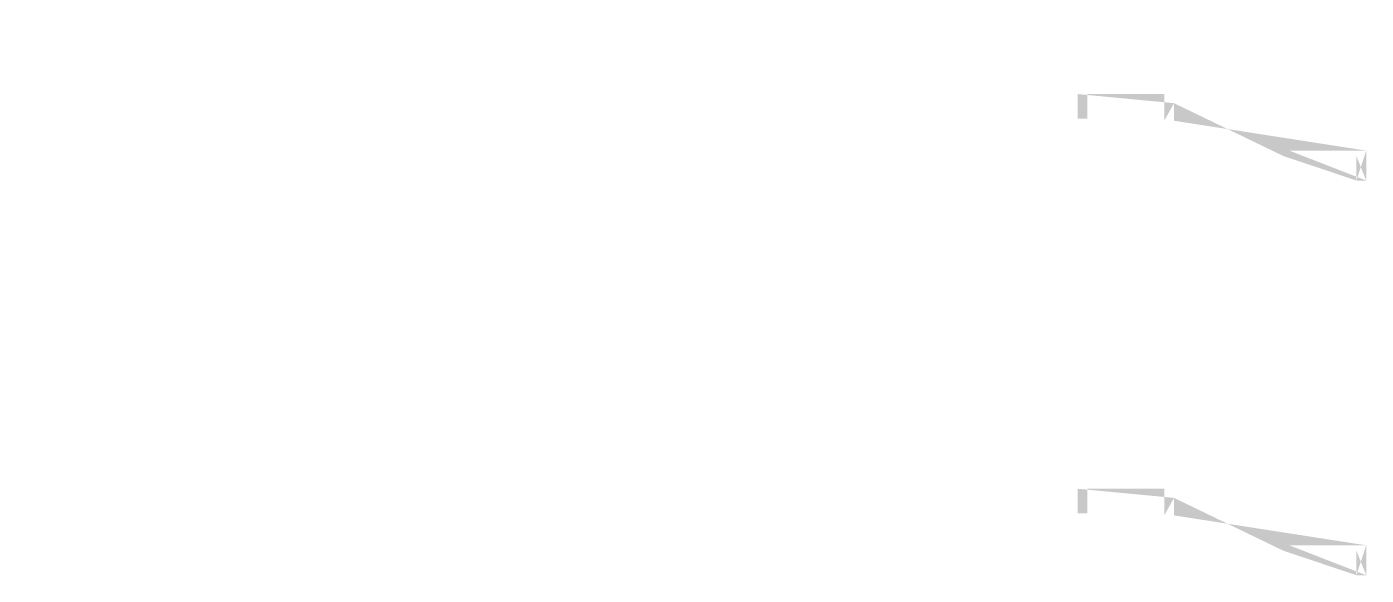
# Model space of a CAD drawing. Header units: millimetres. Extents: x -661525 to 498941, y 282148 to 1359693.
# Drawn here: x 65042 to 96412, y 1346850 to 1359693 of the extents above; entities that cross this region are included whole.
import ezdxf

# ---------------------------------------------------------------- set-up
doc = ezdxf.new("R2010")
doc.units = ezdxf.units.MM
doc.header["$LTSCALE"] = 2.5
doc.layers.get('0').update_dxf_attribs({"linetype": 'CONTINUOUS'})

msp = doc.modelspace()

# ---------------------------------------------------------------- hatches: boundary and pattern name
h = msp.add_hatch(color=256)
h.paths.add_polyline_path([(91912.1, 1358098), (92212.1, 1358098)], flags=0)
h.paths.add_polyline_path([(92212.1, 1357953), (92212.1, 1358098)], flags=0)
edge = h.paths.add_edge_path(flags=17)
edge.add_line((94612.1, 1356793), (94612.1, 1356938))
edge.add_line((94312.1, 1356938), (94612.1, 1356938))
edge.add_line((94312.1, 1357083), (94312.1, 1356938))
edge.add_line((94312.1, 1357083), (94012.1, 1357083))
edge.add_line((94012.1, 1357083), (94012.1, 1357228))
edge.add_line((93712.1, 1357228), (94012.1, 1357228))
edge.add_line((93712.1, 1357373), (93712.1, 1357228))
edge.add_line((93712.1, 1357373), (93412.1, 1357373))
edge.add_line((93412.1, 1357373), (93412.1, 1357518))
edge.add_line((93112.1, 1357518), (93412.1, 1357518))
edge.add_line((93112.1, 1357663), (93112.1, 1357518))
edge.add_line((93112.1, 1357663), (92812.1, 1357663))
edge.add_line((92812.1, 1357663), (92812.1, 1357808))
edge.add_line((92512.1, 1357808), (92812.1, 1357808))
edge.add_line((92512.1, 1357953), (92512.1, 1357808))
edge.add_line((92512.1, 1357953), (92212.1, 1357953))
edge.add_line((92212.1, 1357953), (92212.1, 1358098))
edge.add_line((92212.1, 1358098), (91912.1, 1358098))
edge.add_line((91912.1, 1358098), (91912.1, 1358243))
edge.add_line((91912.1, 1358243), (69542.1, 1358243))
edge.add_line((69542.1, 1358243), (69542.1, 1358388))
edge.add_line((69542.1, 1358388), (69242.1, 1358388))
edge.add_line((69242.1, 1358388), (69242.1, 1358533))
edge.add_line((69242.1, 1358533), (68942.1, 1358533))
edge.add_line((68942.1, 1358533), (68942.1, 1358678))
edge.add_line((68942.1, 1358678), (68642.1, 1358678))
edge.add_line((68642.1, 1358678), (68642.1, 1358823))
edge.add_line((68642.1, 1358823), (68342.1, 1358823))
edge.add_line((68342.1, 1358823), (68342.1, 1358968))
edge.add_line((68342.1, 1358968), (68042.1, 1358968))
edge.add_line((68042.1, 1358968), (68042.1, 1359113))
edge.add_line((68042.1, 1359113), (67742.1, 1359113))
edge.add_line((67742.1, 1359113), (67742.1, 1359258))
edge.add_line((67742.1, 1359258), (67442.1, 1359258))
edge.add_line((67442.1, 1359258), (67442.1, 1359403))
edge.add_line((67442.1, 1359403), (67142.1, 1359403))
edge.add_line((67142.1, 1359403), (67142.1, 1359548))
edge.add_line((67142.1, 1359548), (66842.1, 1359548))
edge.add_line((66842.1, 1359548), (66842.1, 1359693))
edge.add_line((66842.1, 1359693), (65042.1, 1359693))
edge.add_line((65042.1, 1359693), (65042.1, 1358993))
edge.add_line((65042.1, 1358993), (65272.1, 1358993))
edge.add_line((65272.1, 1358993), (65272.1, 1359568))
edge.add_line((65272.1, 1359568), (66398.5, 1359568))
edge.add_line((66398.5, 1359568), (69312.1, 1358159.8))
edge.add_line((69312.1, 1358159.8), (69312.1, 1357543))
edge.add_line((69312.1, 1357543), (69542.1, 1357543))
edge.add_line((69542.1, 1357543), (69542.1, 1358118))
edge.add_line((69542.1, 1358118), (71572.1, 1358118))
edge.add_line((71572.1, 1358118), (71572.1, 1357543))
edge.add_line((71572.1, 1357543), (71802.1, 1357543))
edge.add_line((71802.1, 1357543), (71802.1, 1358118))
edge.add_line((71802.1, 1358118), (89652.1, 1358118))
edge.add_line((89652.1, 1358118), (89652.1, 1357543))
edge.add_line((89652.1, 1357543), (89882.1, 1357543))
edge.add_line((89882.1, 1357543), (89882.1, 1358118))
edge.add_line((89882.1, 1358118), (91682.1, 1358118))
edge.add_line((91682.1, 1358118), (91682.1, 1357493))
edge.add_line((91682.1, 1357493), (91912.1, 1357493))
edge.add_line((91912.1, 1357493), (91912.1, 1357903.6))
edge.add_line((91912.1, 1357903.6), (94468.5, 1356668))
edge.add_line((94468.5, 1356668), (96182.1, 1356668))
edge.add_line((96182.1, 1356668), (96182.1, 1356093))
edge.add_line((96182.1, 1356093), (96412.1, 1356093))
edge.add_line((96412.1, 1356093), (96412.1, 1356793))
edge.add_line((96412.1, 1356793), (94612.1, 1356793))
h.paths.add_polyline_path([(94612.1, 1356793), (94612.1, 1356938)], flags=0)
edge = h.paths.add_edge_path(flags=0)
edge.add_line((91912.1, 1358098), (91912.1, 1358243))
edge.add_line((91912.1, 1358098), (91912.1, 1358243))
h.paths.add_polyline_path([(92212.1, 1358098), (91912.1, 1358098)], flags=0)
h.paths.add_polyline_path([(92212.1, 1357953), (92512.1, 1357953)], flags=0)
h.paths.add_polyline_path([(92512.1, 1357953), (92512.1, 1357808)], flags=0)
h.paths.add_polyline_path([(92812.1, 1357808), (92512.1, 1357808)], flags=0)
h.paths.add_polyline_path([(92812.1, 1357663), (92812.1, 1357808)], flags=0)
h.paths.add_polyline_path([(92812.1, 1357663), (93112.1, 1357663)], flags=0)
h.paths.add_polyline_path([(93112.1, 1357663), (93112.1, 1357518)], flags=0)
h.paths.add_polyline_path([(93412.1, 1357518), (93112.1, 1357518)], flags=0)
h.paths.add_polyline_path([(93412.1, 1357373), (93412.1, 1357518)], flags=0)
h.paths.add_polyline_path([(93412.1, 1357373), (93712.1, 1357373)], flags=0)
h.paths.add_polyline_path([(93712.1, 1357373), (93712.1, 1357228)], flags=0)
h.paths.add_polyline_path([(94012.1, 1357228), (93712.1, 1357228)], flags=0)
h.paths.add_polyline_path([(94012.1, 1357083), (94012.1, 1357228)], flags=0)
h.paths.add_polyline_path([(94012.1, 1357083), (94312.1, 1357083)], flags=0)
h.paths.add_polyline_path([(94312.1, 1357083), (94312.1, 1356938)], flags=0)
h.paths.add_polyline_path([(94612.1, 1356938), (94312.1, 1356938)], flags=0)
edge = h.paths.add_edge_path(flags=17)
edge.add_line((94612.1, 1356938), (94312.1, 1356938))
edge.add_line((94612.1, 1356938), (94612.1, 1356793))
edge.add_line((96412.1, 1356793), (94612.1, 1356793))
edge.add_line((96412.1, 1356093), (96412.1, 1356793))
edge.add_line((96182.1, 1356093), (96412.1, 1356093))
edge.add_line((96182.1, 1356668), (96182.1, 1356093))
edge.add_line((94468.5, 1356668), (96182.1, 1356668))
edge.add_line((94468.5, 1356668), (91912.1, 1357903.6))
edge.add_line((91912.1, 1357493), (91912.1, 1357903.6))
edge.add_line((91682.1, 1357493), (91912.1, 1357493))
edge.add_line((91682.1, 1358118), (91682.1, 1357493))
edge.add_line((89882.1, 1358118), (91682.1, 1358118))
edge.add_line((89882.1, 1357543), (89882.1, 1358118))
edge.add_line((89652.1, 1357543), (89882.1, 1357543))
edge.add_line((89652.1, 1358118), (89652.1, 1357543))
edge.add_line((71802.1, 1358118), (89652.1, 1358118))
edge.add_line((71802.1, 1358118), (71802.1, 1357543))
edge.add_line((71802.1, 1357543), (71572.1, 1357543))
edge.add_line((71572.1, 1357543), (71572.1, 1358118))
edge.add_line((71572.1, 1358118), (69542.1, 1358118))
edge.add_line((69542.1, 1358118), (69542.1, 1357543))
edge.add_line((69542.1, 1357543), (69312.1, 1357543))
edge.add_line((69312.1, 1357543), (69312.1, 1358159.8))
edge.add_line((69312.1, 1358159.8), (66398.5, 1359568))
edge.add_line((66398.5, 1359568), (65272.1, 1359568))
edge.add_line((65272.1, 1359568), (65272.1, 1358993))
edge.add_line((65272.1, 1358993), (65042.1, 1358993))
edge.add_line((65042.1, 1358993), (65042.1, 1359693))
edge.add_line((65042.1, 1359693), (66842.1, 1359693))
edge.add_line((66842.1, 1359693), (66842.1, 1359548))
edge.add_line((66842.1, 1359548), (67142.1, 1359548))
edge.add_line((67142.1, 1359548), (67142.1, 1359403))
edge.add_line((67142.1, 1359403), (67442.1, 1359403))
edge.add_line((67442.1, 1359403), (67442.1, 1359258))
edge.add_line((67442.1, 1359258), (67742.1, 1359258))
edge.add_line((67742.1, 1359258), (67742.1, 1359113))
edge.add_line((67742.1, 1359113), (68042.1, 1359113))
edge.add_line((68042.1, 1359113), (68042.1, 1358968))
edge.add_line((68042.1, 1358968), (68342.1, 1358968))
edge.add_line((68342.1, 1358968), (68342.1, 1358823))
edge.add_line((68342.1, 1358823), (68642.1, 1358823))
edge.add_line((68642.1, 1358823), (68642.1, 1358678))
edge.add_line((68642.1, 1358678), (68942.1, 1358678))
edge.add_line((68942.1, 1358678), (68942.1, 1358533))
edge.add_line((68942.1, 1358533), (69242.1, 1358533))
edge.add_line((69242.1, 1358533), (69242.1, 1358388))
edge.add_line((69242.1, 1358388), (69542.1, 1358388))
edge.add_line((69542.1, 1358388), (69542.1, 1358243))
edge.add_line((69542.1, 1358243), (91912.1, 1358243))
edge.add_line((91912.1, 1358098), (91912.1, 1358243))
edge.add_line((92212.1, 1358098), (91912.1, 1358098))
edge.add_line((92212.1, 1357953), (92212.1, 1358098))
edge.add_line((92212.1, 1357953), (92512.1, 1357953))
edge.add_line((92512.1, 1357808), (92512.1, 1357953))
edge.add_line((92812.1, 1357808), (92512.1, 1357808))
edge.add_line((92812.1, 1357808), (92812.1, 1357663))
edge.add_line((92812.1, 1357663), (93112.1, 1357663))
edge.add_line((93112.1, 1357518), (93112.1, 1357663))
edge.add_line((93412.1, 1357518), (93112.1, 1357518))
edge.add_line((93412.1, 1357518), (93412.1, 1357373))
edge.add_line((93412.1, 1357373), (93712.1, 1357373))
edge.add_line((93712.1, 1357228), (93712.1, 1357373))
edge.add_line((94012.1, 1357228), (93712.1, 1357228))
edge.add_line((94012.1, 1357228), (94012.1, 1357083))
edge.add_line((94012.1, 1357083), (94312.1, 1357083))
edge.add_line((94312.1, 1356938), (94312.1, 1357083))
edge = h.paths.add_edge_path(flags=0)
edge.add_line((91682.1, 1358118), (91682.1, 1357493))
edge.add_line((89882.1, 1358118), (91682.1, 1358118))
edge.add_line((89882.1, 1357543), (89882.1, 1358118))
edge.add_line((89652.1, 1357543), (89882.1, 1357543))
edge.add_line((89652.1, 1358118), (89652.1, 1357543))
edge.add_line((91912.1, 1357493), (91912.1, 1357903.6))
edge.add_line((91682.1, 1357493), (91912.1, 1357493))
edge.add_line((96412.1, 1356793), (94612.1, 1356793))
edge.add_line((96412.1, 1356093), (96412.1, 1356793))
edge.add_line((96182.1, 1356093), (96412.1, 1356093))
edge.add_line((96182.1, 1356668), (96182.1, 1356093))
edge.add_line((94468.5, 1356668), (96182.1, 1356668))
edge.add_line((94468.5, 1356668), (91912.1, 1357903.6))
h = msp.add_hatch(color=256)
h.paths.add_polyline_path([(91912.1, 1358098), (92212.1, 1358098)], flags=0)
h.paths.add_polyline_path([(92212.1, 1357953), (92212.1, 1358098)], flags=0)
edge = h.paths.add_edge_path(flags=17)
edge.add_line((94612.1, 1356793), (94612.1, 1356938))
edge.add_line((94312.1, 1356938), (94612.1, 1356938))
edge.add_line((94312.1, 1357083), (94312.1, 1356938))
edge.add_line((94312.1, 1357083), (94012.1, 1357083))
edge.add_line((94012.1, 1357083), (94012.1, 1357228))
edge.add_line((93712.1, 1357228), (94012.1, 1357228))
edge.add_line((93712.1, 1357373), (93712.1, 1357228))
edge.add_line((93712.1, 1357373), (93412.1, 1357373))
edge.add_line((93412.1, 1357373), (93412.1, 1357518))
edge.add_line((93112.1, 1357518), (93412.1, 1357518))
edge.add_line((93112.1, 1357663), (93112.1, 1357518))
edge.add_line((93112.1, 1357663), (92812.1, 1357663))
edge.add_line((92812.1, 1357663), (92812.1, 1357808))
edge.add_line((92512.1, 1357808), (92812.1, 1357808))
edge.add_line((92512.1, 1357953), (92512.1, 1357808))
edge.add_line((92512.1, 1357953), (92212.1, 1357953))
edge.add_line((92212.1, 1357953), (92212.1, 1358098))
edge.add_line((92212.1, 1358098), (91912.1, 1358098))
edge.add_line((91912.1, 1358098), (91912.1, 1358243))
edge.add_line((91912.1, 1358243), (69542.1, 1358243))
edge.add_line((69542.1, 1358243), (69542.1, 1358388))
edge.add_line((69542.1, 1358388), (69242.1, 1358388))
edge.add_line((69242.1, 1358388), (69242.1, 1358533))
edge.add_line((69242.1, 1358533), (68942.1, 1358533))
edge.add_line((68942.1, 1358533), (68942.1, 1358678))
edge.add_line((68942.1, 1358678), (68642.1, 1358678))
edge.add_line((68642.1, 1358678), (68642.1, 1358823))
edge.add_line((68642.1, 1358823), (68342.1, 1358823))
edge.add_line((68342.1, 1358823), (68342.1, 1358968))
edge.add_line((68342.1, 1358968), (68042.1, 1358968))
edge.add_line((68042.1, 1358968), (68042.1, 1359113))
edge.add_line((68042.1, 1359113), (67742.1, 1359113))
edge.add_line((67742.1, 1359113), (67742.1, 1359258))
edge.add_line((67742.1, 1359258), (67442.1, 1359258))
edge.add_line((67442.1, 1359258), (67442.1, 1359403))
edge.add_line((67442.1, 1359403), (67142.1, 1359403))
edge.add_line((67142.1, 1359403), (67142.1, 1359548))
edge.add_line((67142.1, 1359548), (66842.1, 1359548))
edge.add_line((66842.1, 1359548), (66842.1, 1359693))
edge.add_line((66842.1, 1359693), (65042.1, 1359693))
edge.add_line((65042.1, 1359693), (65042.1, 1358993))
edge.add_line((65042.1, 1358993), (65272.1, 1358993))
edge.add_line((65272.1, 1358993), (65272.1, 1359568))
edge.add_line((65272.1, 1359568), (66398.5, 1359568))
edge.add_line((66398.5, 1359568), (69312.1, 1358159.8))
edge.add_line((69312.1, 1358159.8), (69312.1, 1357543))
edge.add_line((69312.1, 1357543), (69542.1, 1357543))
edge.add_line((69542.1, 1357543), (69542.1, 1358118))
edge.add_line((69542.1, 1358118), (71572.1, 1358118))
edge.add_line((71572.1, 1358118), (71572.1, 1357543))
edge.add_line((71572.1, 1357543), (71802.1, 1357543))
edge.add_line((71802.1, 1357543), (71802.1, 1358118))
edge.add_line((71802.1, 1358118), (89652.1, 1358118))
edge.add_line((89652.1, 1358118), (89652.1, 1357543))
edge.add_line((89652.1, 1357543), (89882.1, 1357543))
edge.add_line((89882.1, 1357543), (89882.1, 1358118))
edge.add_line((89882.1, 1358118), (91682.1, 1358118))
edge.add_line((91682.1, 1358118), (91682.1, 1357493))
edge.add_line((91682.1, 1357493), (91912.1, 1357493))
edge.add_line((91912.1, 1357493), (91912.1, 1357903.6))
edge.add_line((91912.1, 1357903.6), (94468.5, 1356668))
edge.add_line((94468.5, 1356668), (96182.1, 1356668))
edge.add_line((96182.1, 1356668), (96182.1, 1356093))
edge.add_line((96182.1, 1356093), (96412.1, 1356093))
edge.add_line((96412.1, 1356093), (96412.1, 1356793))
edge.add_line((96412.1, 1356793), (94612.1, 1356793))
h.paths.add_polyline_path([(94612.1, 1356793), (94612.1, 1356938)], flags=0)
edge = h.paths.add_edge_path(flags=0)
edge.add_line((91912.1, 1358098), (91912.1, 1358243))
edge.add_line((91912.1, 1358098), (91912.1, 1358243))
h.paths.add_polyline_path([(92212.1, 1358098), (91912.1, 1358098)], flags=0)
h.paths.add_polyline_path([(92212.1, 1357953), (92512.1, 1357953)], flags=0)
h.paths.add_polyline_path([(92512.1, 1357953), (92512.1, 1357808)], flags=0)
h.paths.add_polyline_path([(92812.1, 1357808), (92512.1, 1357808)], flags=0)
h.paths.add_polyline_path([(92812.1, 1357663), (92812.1, 1357808)], flags=0)
h.paths.add_polyline_path([(92812.1, 1357663), (93112.1, 1357663)], flags=0)
h.paths.add_polyline_path([(93112.1, 1357663), (93112.1, 1357518)], flags=0)
h.paths.add_polyline_path([(93412.1, 1357518), (93112.1, 1357518)], flags=0)
h.paths.add_polyline_path([(93412.1, 1357373), (93412.1, 1357518)], flags=0)
h.paths.add_polyline_path([(93412.1, 1357373), (93712.1, 1357373)], flags=0)
h.paths.add_polyline_path([(93712.1, 1357373), (93712.1, 1357228)], flags=0)
h.paths.add_polyline_path([(94012.1, 1357228), (93712.1, 1357228)], flags=0)
h.paths.add_polyline_path([(94012.1, 1357083), (94012.1, 1357228)], flags=0)
h.paths.add_polyline_path([(94012.1, 1357083), (94312.1, 1357083)], flags=0)
h.paths.add_polyline_path([(94312.1, 1357083), (94312.1, 1356938)], flags=0)
h.paths.add_polyline_path([(94612.1, 1356938), (94312.1, 1356938)], flags=0)
edge = h.paths.add_edge_path(flags=17)
edge.add_line((94612.1, 1356938), (94312.1, 1356938))
edge.add_line((94612.1, 1356938), (94612.1, 1356793))
edge.add_line((96412.1, 1356793), (94612.1, 1356793))
edge.add_line((96412.1, 1356093), (96412.1, 1356793))
edge.add_line((96182.1, 1356093), (96412.1, 1356093))
edge.add_line((96182.1, 1356668), (96182.1, 1356093))
edge.add_line((94468.5, 1356668), (96182.1, 1356668))
edge.add_line((94468.5, 1356668), (91912.1, 1357903.6))
edge.add_line((91912.1, 1357493), (91912.1, 1357903.6))
edge.add_line((91682.1, 1357493), (91912.1, 1357493))
edge.add_line((91682.1, 1358118), (91682.1, 1357493))
edge.add_line((89882.1, 1358118), (91682.1, 1358118))
edge.add_line((89882.1, 1357543), (89882.1, 1358118))
edge.add_line((89652.1, 1357543), (89882.1, 1357543))
edge.add_line((89652.1, 1358118), (89652.1, 1357543))
edge.add_line((71802.1, 1358118), (89652.1, 1358118))
edge.add_line((71802.1, 1358118), (71802.1, 1357543))
edge.add_line((71802.1, 1357543), (71572.1, 1357543))
edge.add_line((71572.1, 1357543), (71572.1, 1358118))
edge.add_line((71572.1, 1358118), (69542.1, 1358118))
edge.add_line((69542.1, 1358118), (69542.1, 1357543))
edge.add_line((69542.1, 1357543), (69312.1, 1357543))
edge.add_line((69312.1, 1357543), (69312.1, 1358159.8))
edge.add_line((69312.1, 1358159.8), (66398.5, 1359568))
edge.add_line((66398.5, 1359568), (65272.1, 1359568))
edge.add_line((65272.1, 1359568), (65272.1, 1358993))
edge.add_line((65272.1, 1358993), (65042.1, 1358993))
edge.add_line((65042.1, 1358993), (65042.1, 1359693))
edge.add_line((65042.1, 1359693), (66842.1, 1359693))
edge.add_line((66842.1, 1359693), (66842.1, 1359548))
edge.add_line((66842.1, 1359548), (67142.1, 1359548))
edge.add_line((67142.1, 1359548), (67142.1, 1359403))
edge.add_line((67142.1, 1359403), (67442.1, 1359403))
edge.add_line((67442.1, 1359403), (67442.1, 1359258))
edge.add_line((67442.1, 1359258), (67742.1, 1359258))
edge.add_line((67742.1, 1359258), (67742.1, 1359113))
edge.add_line((67742.1, 1359113), (68042.1, 1359113))
edge.add_line((68042.1, 1359113), (68042.1, 1358968))
edge.add_line((68042.1, 1358968), (68342.1, 1358968))
edge.add_line((68342.1, 1358968), (68342.1, 1358823))
edge.add_line((68342.1, 1358823), (68642.1, 1358823))
edge.add_line((68642.1, 1358823), (68642.1, 1358678))
edge.add_line((68642.1, 1358678), (68942.1, 1358678))
edge.add_line((68942.1, 1358678), (68942.1, 1358533))
edge.add_line((68942.1, 1358533), (69242.1, 1358533))
edge.add_line((69242.1, 1358533), (69242.1, 1358388))
edge.add_line((69242.1, 1358388), (69542.1, 1358388))
edge.add_line((69542.1, 1358388), (69542.1, 1358243))
edge.add_line((69542.1, 1358243), (91912.1, 1358243))
edge.add_line((91912.1, 1358098), (91912.1, 1358243))
edge.add_line((92212.1, 1358098), (91912.1, 1358098))
edge.add_line((92212.1, 1357953), (92212.1, 1358098))
edge.add_line((92212.1, 1357953), (92512.1, 1357953))
edge.add_line((92512.1, 1357808), (92512.1, 1357953))
edge.add_line((92812.1, 1357808), (92512.1, 1357808))
edge.add_line((92812.1, 1357808), (92812.1, 1357663))
edge.add_line((92812.1, 1357663), (93112.1, 1357663))
edge.add_line((93112.1, 1357518), (93112.1, 1357663))
edge.add_line((93412.1, 1357518), (93112.1, 1357518))
edge.add_line((93412.1, 1357518), (93412.1, 1357373))
edge.add_line((93412.1, 1357373), (93712.1, 1357373))
edge.add_line((93712.1, 1357228), (93712.1, 1357373))
edge.add_line((94012.1, 1357228), (93712.1, 1357228))
edge.add_line((94012.1, 1357228), (94012.1, 1357083))
edge.add_line((94012.1, 1357083), (94312.1, 1357083))
edge.add_line((94312.1, 1356938), (94312.1, 1357083))
edge = h.paths.add_edge_path(flags=0)
edge.add_line((91682.1, 1358118), (91682.1, 1357493))
edge.add_line((89882.1, 1358118), (91682.1, 1358118))
edge.add_line((89882.1, 1357543), (89882.1, 1358118))
edge.add_line((89652.1, 1357543), (89882.1, 1357543))
edge.add_line((89652.1, 1358118), (89652.1, 1357543))
edge.add_line((91912.1, 1357493), (91912.1, 1357903.6))
edge.add_line((91682.1, 1357493), (91912.1, 1357493))
edge.add_line((96412.1, 1356793), (94612.1, 1356793))
edge.add_line((96412.1, 1356093), (96412.1, 1356793))
edge.add_line((96182.1, 1356093), (96412.1, 1356093))
edge.add_line((96182.1, 1356668), (96182.1, 1356093))
edge.add_line((94468.5, 1356668), (96182.1, 1356668))
edge.add_line((94468.5, 1356668), (91912.1, 1357903.6))
h = msp.add_hatch(color=256)
h.paths.add_polyline_path([(91912.1, 1348855.2), (92212.1, 1348855.2)], flags=0)
h.paths.add_polyline_path([(92212.1, 1348710.2), (92212.1, 1348855.2)], flags=0)
edge = h.paths.add_edge_path(flags=17)
edge.add_line((94612.1, 1347550.2), (94612.1, 1347695.2))
edge.add_line((94312.1, 1347695.2), (94612.1, 1347695.2))
edge.add_line((94312.1, 1347840.2), (94312.1, 1347695.2))
edge.add_line((94312.1, 1347840.2), (94012.1, 1347840.2))
edge.add_line((94012.1, 1347840.2), (94012.1, 1347985.2))
edge.add_line((93712.1, 1347985.2), (94012.1, 1347985.2))
edge.add_line((93712.1, 1348130.2), (93712.1, 1347985.2))
edge.add_line((93712.1, 1348130.2), (93412.1, 1348130.2))
edge.add_line((93412.1, 1348130.2), (93412.1, 1348275.2))
edge.add_line((93112.1, 1348275.2), (93412.1, 1348275.2))
edge.add_line((93112.1, 1348420.2), (93112.1, 1348275.2))
edge.add_line((93112.1, 1348420.2), (92812.1, 1348420.2))
edge.add_line((92812.1, 1348420.2), (92812.1, 1348565.2))
edge.add_line((92512.1, 1348565.2), (92812.1, 1348565.2))
edge.add_line((92512.1, 1348710.2), (92512.1, 1348565.2))
edge.add_line((92512.1, 1348710.2), (92212.1, 1348710.2))
edge.add_line((92212.1, 1348710.2), (92212.1, 1348855.2))
edge.add_line((92212.1, 1348855.2), (91912.1, 1348855.2))
edge.add_line((91912.1, 1348855.2), (91912.1, 1349000.2))
edge.add_line((91912.1, 1349000.2), (69542.1, 1349000.2))
edge.add_line((69542.1, 1349000.2), (69542.1, 1349145.2))
edge.add_line((69542.1, 1349145.2), (69242.1, 1349145.2))
edge.add_line((69242.1, 1349145.2), (69242.1, 1349290.2))
edge.add_line((69242.1, 1349290.2), (68942.1, 1349290.2))
edge.add_line((68942.1, 1349290.2), (68942.1, 1349435.2))
edge.add_line((68942.1, 1349435.2), (68642.1, 1349435.2))
edge.add_line((68642.1, 1349435.2), (68642.1, 1349580.2))
edge.add_line((68642.1, 1349580.2), (68342.1, 1349580.2))
edge.add_line((68342.1, 1349580.2), (68342.1, 1349725.2))
edge.add_line((68342.1, 1349725.2), (68042.1, 1349725.2))
edge.add_line((68042.1, 1349725.2), (68042.1, 1349870.2))
edge.add_line((68042.1, 1349870.2), (67742.1, 1349870.2))
edge.add_line((67742.1, 1349870.2), (67742.1, 1350015.2))
edge.add_line((67742.1, 1350015.2), (67442.1, 1350015.2))
edge.add_line((67442.1, 1350015.2), (67442.1, 1350160.2))
edge.add_line((67442.1, 1350160.2), (67142.1, 1350160.2))
edge.add_line((67142.1, 1350160.2), (67142.1, 1350305.2))
edge.add_line((67142.1, 1350305.2), (66842.1, 1350305.2))
edge.add_line((66842.1, 1350305.2), (66842.1, 1350450.2))
edge.add_line((66842.1, 1350450.2), (65042.1, 1350450.2))
edge.add_line((65042.1, 1350450.2), (65042.1, 1349750.2))
edge.add_line((65042.1, 1349750.2), (65272.1, 1349750.2))
edge.add_line((65272.1, 1349750.2), (65272.1, 1350325.2))
edge.add_line((65272.1, 1350325.2), (66398.5, 1350325.2))
edge.add_line((66398.5, 1350325.2), (69312.1, 1348917))
edge.add_line((69312.1, 1348917), (69312.1, 1348300.2))
edge.add_line((69312.1, 1348300.2), (69542.1, 1348300.2))
edge.add_line((69542.1, 1348300.2), (69542.1, 1348875.2))
edge.add_line((69542.1, 1348875.2), (71572.1, 1348875.2))
edge.add_line((71572.1, 1348875.2), (71572.1, 1348300.2))
edge.add_line((71572.1, 1348300.2), (71802.1, 1348300.2))
edge.add_line((71802.1, 1348300.2), (71802.1, 1348875.2))
edge.add_line((71802.1, 1348875.2), (89652.1, 1348875.2))
edge.add_line((89652.1, 1348875.2), (89652.1, 1348300.2))
edge.add_line((89652.1, 1348300.2), (89882.1, 1348300.2))
edge.add_line((89882.1, 1348300.2), (89882.1, 1348875.2))
edge.add_line((89882.1, 1348875.2), (91682.1, 1348875.2))
edge.add_line((91682.1, 1348875.2), (91682.1, 1348250.2))
edge.add_line((91682.1, 1348250.2), (91912.1, 1348250.2))
edge.add_line((91912.1, 1348250.2), (91912.1, 1348660.8))
edge.add_line((91912.1, 1348660.8), (94468.5, 1347425.2))
edge.add_line((94468.5, 1347425.2), (96182.1, 1347425.2))
edge.add_line((96182.1, 1347425.2), (96182.1, 1346850.2))
edge.add_line((96182.1, 1346850.2), (96412.1, 1346850.2))
edge.add_line((96412.1, 1346850.2), (96412.1, 1347550.2))
edge.add_line((96412.1, 1347550.2), (94612.1, 1347550.2))
h.paths.add_polyline_path([(94612.1, 1347550.2), (94612.1, 1347695.2)], flags=0)
edge = h.paths.add_edge_path(flags=0)
edge.add_line((91912.1, 1348855.2), (91912.1, 1349000.2))
edge.add_line((91912.1, 1348855.2), (91912.1, 1349000.2))
h.paths.add_polyline_path([(92212.1, 1348855.2), (91912.1, 1348855.2)], flags=0)
h.paths.add_polyline_path([(92212.1, 1348710.2), (92512.1, 1348710.2)], flags=0)
h.paths.add_polyline_path([(92512.1, 1348710.2), (92512.1, 1348565.2)], flags=0)
h.paths.add_polyline_path([(92812.1, 1348565.2), (92512.1, 1348565.2)], flags=0)
h.paths.add_polyline_path([(92812.1, 1348420.2), (92812.1, 1348565.2)], flags=0)
h.paths.add_polyline_path([(92812.1, 1348420.2), (93112.1, 1348420.2)], flags=0)
h.paths.add_polyline_path([(93112.1, 1348420.2), (93112.1, 1348275.2)], flags=0)
h.paths.add_polyline_path([(93412.1, 1348275.2), (93112.1, 1348275.2)], flags=0)
h.paths.add_polyline_path([(93412.1, 1348130.2), (93412.1, 1348275.2)], flags=0)
h.paths.add_polyline_path([(93412.1, 1348130.2), (93712.1, 1348130.2)], flags=0)
h.paths.add_polyline_path([(93712.1, 1348130.2), (93712.1, 1347985.2)], flags=0)
h.paths.add_polyline_path([(94012.1, 1347985.2), (93712.1, 1347985.2)], flags=0)
h.paths.add_polyline_path([(94012.1, 1347840.2), (94012.1, 1347985.2)], flags=0)
h.paths.add_polyline_path([(94012.1, 1347840.2), (94312.1, 1347840.2)], flags=0)
h.paths.add_polyline_path([(94312.1, 1347840.2), (94312.1, 1347695.2)], flags=0)
h.paths.add_polyline_path([(94612.1, 1347695.2), (94312.1, 1347695.2)], flags=0)
edge = h.paths.add_edge_path(flags=17)
edge.add_line((94612.1, 1347695.2), (94312.1, 1347695.2))
edge.add_line((94612.1, 1347695.2), (94612.1, 1347550.2))
edge.add_line((96412.1, 1347550.2), (94612.1, 1347550.2))
edge.add_line((96412.1, 1346850.2), (96412.1, 1347550.2))
edge.add_line((96182.1, 1346850.2), (96412.1, 1346850.2))
edge.add_line((96182.1, 1347425.2), (96182.1, 1346850.2))
edge.add_line((94468.5, 1347425.2), (96182.1, 1347425.2))
edge.add_line((94468.5, 1347425.2), (91912.1, 1348660.8))
edge.add_line((91912.1, 1348250.2), (91912.1, 1348660.8))
edge.add_line((91682.1, 1348250.2), (91912.1, 1348250.2))
edge.add_line((91682.1, 1348875.2), (91682.1, 1348250.2))
edge.add_line((89882.1, 1348875.2), (91682.1, 1348875.2))
edge.add_line((89882.1, 1348300.2), (89882.1, 1348875.2))
edge.add_line((89652.1, 1348300.2), (89882.1, 1348300.2))
edge.add_line((89652.1, 1348875.2), (89652.1, 1348300.2))
edge.add_line((71802.1, 1348875.2), (89652.1, 1348875.2))
edge.add_line((71802.1, 1348875.2), (71802.1, 1348300.2))
edge.add_line((71802.1, 1348300.2), (71572.1, 1348300.2))
edge.add_line((71572.1, 1348300.2), (71572.1, 1348875.2))
edge.add_line((71572.1, 1348875.2), (69542.1, 1348875.2))
edge.add_line((69542.1, 1348875.2), (69542.1, 1348300.2))
edge.add_line((69542.1, 1348300.2), (69312.1, 1348300.2))
edge.add_line((69312.1, 1348300.2), (69312.1, 1348917))
edge.add_line((69312.1, 1348917), (66398.5, 1350325.2))
edge.add_line((66398.5, 1350325.2), (65272.1, 1350325.2))
edge.add_line((65272.1, 1350325.2), (65272.1, 1349750.2))
edge.add_line((65272.1, 1349750.2), (65042.1, 1349750.2))
edge.add_line((65042.1, 1349750.2), (65042.1, 1350450.2))
edge.add_line((65042.1, 1350450.2), (66842.1, 1350450.2))
edge.add_line((66842.1, 1350450.2), (66842.1, 1350305.2))
edge.add_line((66842.1, 1350305.2), (67142.1, 1350305.2))
edge.add_line((67142.1, 1350305.2), (67142.1, 1350160.2))
edge.add_line((67142.1, 1350160.2), (67442.1, 1350160.2))
edge.add_line((67442.1, 1350160.2), (67442.1, 1350015.2))
edge.add_line((67442.1, 1350015.2), (67742.1, 1350015.2))
edge.add_line((67742.1, 1350015.2), (67742.1, 1349870.2))
edge.add_line((67742.1, 1349870.2), (68042.1, 1349870.2))
edge.add_line((68042.1, 1349870.2), (68042.1, 1349725.2))
edge.add_line((68042.1, 1349725.2), (68342.1, 1349725.2))
edge.add_line((68342.1, 1349725.2), (68342.1, 1349580.2))
edge.add_line((68342.1, 1349580.2), (68642.1, 1349580.2))
edge.add_line((68642.1, 1349580.2), (68642.1, 1349435.2))
edge.add_line((68642.1, 1349435.2), (68942.1, 1349435.2))
edge.add_line((68942.1, 1349435.2), (68942.1, 1349290.2))
edge.add_line((68942.1, 1349290.2), (69242.1, 1349290.2))
edge.add_line((69242.1, 1349290.2), (69242.1, 1349145.2))
edge.add_line((69242.1, 1349145.2), (69542.1, 1349145.2))
edge.add_line((69542.1, 1349145.2), (69542.1, 1349000.2))
edge.add_line((69542.1, 1349000.2), (91912.1, 1349000.2))
edge.add_line((91912.1, 1348855.2), (91912.1, 1349000.2))
edge.add_line((92212.1, 1348855.2), (91912.1, 1348855.2))
edge.add_line((92212.1, 1348710.2), (92212.1, 1348855.2))
edge.add_line((92212.1, 1348710.2), (92512.1, 1348710.2))
edge.add_line((92512.1, 1348565.2), (92512.1, 1348710.2))
edge.add_line((92812.1, 1348565.2), (92512.1, 1348565.2))
edge.add_line((92812.1, 1348565.2), (92812.1, 1348420.2))
edge.add_line((92812.1, 1348420.2), (93112.1, 1348420.2))
edge.add_line((93112.1, 1348275.2), (93112.1, 1348420.2))
edge.add_line((93412.1, 1348275.2), (93112.1, 1348275.2))
edge.add_line((93412.1, 1348275.2), (93412.1, 1348130.2))
edge.add_line((93412.1, 1348130.2), (93712.1, 1348130.2))
edge.add_line((93712.1, 1347985.2), (93712.1, 1348130.2))
edge.add_line((94012.1, 1347985.2), (93712.1, 1347985.2))
edge.add_line((94012.1, 1347985.2), (94012.1, 1347840.2))
edge.add_line((94012.1, 1347840.2), (94312.1, 1347840.2))
edge.add_line((94312.1, 1347695.2), (94312.1, 1347840.2))
edge = h.paths.add_edge_path(flags=0)
edge.add_line((91682.1, 1348875.2), (91682.1, 1348250.2))
edge.add_line((89882.1, 1348875.2), (91682.1, 1348875.2))
edge.add_line((89882.1, 1348300.2), (89882.1, 1348875.2))
edge.add_line((89652.1, 1348300.2), (89882.1, 1348300.2))
edge.add_line((89652.1, 1348875.2), (89652.1, 1348300.2))
edge.add_line((91912.1, 1348250.2), (91912.1, 1348660.8))
edge.add_line((91682.1, 1348250.2), (91912.1, 1348250.2))
edge.add_line((96412.1, 1347550.2), (94612.1, 1347550.2))
edge.add_line((96412.1, 1346850.2), (96412.1, 1347550.2))
edge.add_line((96182.1, 1346850.2), (96412.1, 1346850.2))
edge.add_line((96182.1, 1347425.2), (96182.1, 1346850.2))
edge.add_line((94468.5, 1347425.2), (96182.1, 1347425.2))
edge.add_line((94468.5, 1347425.2), (91912.1, 1348660.8))
h = msp.add_hatch(color=256)
h.paths.add_polyline_path([(91912.1, 1348855.2), (92212.1, 1348855.2)], flags=0)
h.paths.add_polyline_path([(92212.1, 1348710.2), (92212.1, 1348855.2)], flags=0)
edge = h.paths.add_edge_path(flags=17)
edge.add_line((94612.1, 1347550.2), (94612.1, 1347695.2))
edge.add_line((94312.1, 1347695.2), (94612.1, 1347695.2))
edge.add_line((94312.1, 1347840.2), (94312.1, 1347695.2))
edge.add_line((94312.1, 1347840.2), (94012.1, 1347840.2))
edge.add_line((94012.1, 1347840.2), (94012.1, 1347985.2))
edge.add_line((93712.1, 1347985.2), (94012.1, 1347985.2))
edge.add_line((93712.1, 1348130.2), (93712.1, 1347985.2))
edge.add_line((93712.1, 1348130.2), (93412.1, 1348130.2))
edge.add_line((93412.1, 1348130.2), (93412.1, 1348275.2))
edge.add_line((93112.1, 1348275.2), (93412.1, 1348275.2))
edge.add_line((93112.1, 1348420.2), (93112.1, 1348275.2))
edge.add_line((93112.1, 1348420.2), (92812.1, 1348420.2))
edge.add_line((92812.1, 1348420.2), (92812.1, 1348565.2))
edge.add_line((92512.1, 1348565.2), (92812.1, 1348565.2))
edge.add_line((92512.1, 1348710.2), (92512.1, 1348565.2))
edge.add_line((92512.1, 1348710.2), (92212.1, 1348710.2))
edge.add_line((92212.1, 1348710.2), (92212.1, 1348855.2))
edge.add_line((92212.1, 1348855.2), (91912.1, 1348855.2))
edge.add_line((91912.1, 1348855.2), (91912.1, 1349000.2))
edge.add_line((91912.1, 1349000.2), (69542.1, 1349000.2))
edge.add_line((69542.1, 1349000.2), (69542.1, 1349145.2))
edge.add_line((69542.1, 1349145.2), (69242.1, 1349145.2))
edge.add_line((69242.1, 1349145.2), (69242.1, 1349290.2))
edge.add_line((69242.1, 1349290.2), (68942.1, 1349290.2))
edge.add_line((68942.1, 1349290.2), (68942.1, 1349435.2))
edge.add_line((68942.1, 1349435.2), (68642.1, 1349435.2))
edge.add_line((68642.1, 1349435.2), (68642.1, 1349580.2))
edge.add_line((68642.1, 1349580.2), (68342.1, 1349580.2))
edge.add_line((68342.1, 1349580.2), (68342.1, 1349725.2))
edge.add_line((68342.1, 1349725.2), (68042.1, 1349725.2))
edge.add_line((68042.1, 1349725.2), (68042.1, 1349870.2))
edge.add_line((68042.1, 1349870.2), (67742.1, 1349870.2))
edge.add_line((67742.1, 1349870.2), (67742.1, 1350015.2))
edge.add_line((67742.1, 1350015.2), (67442.1, 1350015.2))
edge.add_line((67442.1, 1350015.2), (67442.1, 1350160.2))
edge.add_line((67442.1, 1350160.2), (67142.1, 1350160.2))
edge.add_line((67142.1, 1350160.2), (67142.1, 1350305.2))
edge.add_line((67142.1, 1350305.2), (66842.1, 1350305.2))
edge.add_line((66842.1, 1350305.2), (66842.1, 1350450.2))
edge.add_line((66842.1, 1350450.2), (65042.1, 1350450.2))
edge.add_line((65042.1, 1350450.2), (65042.1, 1349750.2))
edge.add_line((65042.1, 1349750.2), (65272.1, 1349750.2))
edge.add_line((65272.1, 1349750.2), (65272.1, 1350325.2))
edge.add_line((65272.1, 1350325.2), (66398.5, 1350325.2))
edge.add_line((66398.5, 1350325.2), (69312.1, 1348917))
edge.add_line((69312.1, 1348917), (69312.1, 1348300.2))
edge.add_line((69312.1, 1348300.2), (69542.1, 1348300.2))
edge.add_line((69542.1, 1348300.2), (69542.1, 1348875.2))
edge.add_line((69542.1, 1348875.2), (71572.1, 1348875.2))
edge.add_line((71572.1, 1348875.2), (71572.1, 1348300.2))
edge.add_line((71572.1, 1348300.2), (71802.1, 1348300.2))
edge.add_line((71802.1, 1348300.2), (71802.1, 1348875.2))
edge.add_line((71802.1, 1348875.2), (89652.1, 1348875.2))
edge.add_line((89652.1, 1348875.2), (89652.1, 1348300.2))
edge.add_line((89652.1, 1348300.2), (89882.1, 1348300.2))
edge.add_line((89882.1, 1348300.2), (89882.1, 1348875.2))
edge.add_line((89882.1, 1348875.2), (91682.1, 1348875.2))
edge.add_line((91682.1, 1348875.2), (91682.1, 1348250.2))
edge.add_line((91682.1, 1348250.2), (91912.1, 1348250.2))
edge.add_line((91912.1, 1348250.2), (91912.1, 1348660.8))
edge.add_line((91912.1, 1348660.8), (94468.5, 1347425.2))
edge.add_line((94468.5, 1347425.2), (96182.1, 1347425.2))
edge.add_line((96182.1, 1347425.2), (96182.1, 1346850.2))
edge.add_line((96182.1, 1346850.2), (96412.1, 1346850.2))
edge.add_line((96412.1, 1346850.2), (96412.1, 1347550.2))
edge.add_line((96412.1, 1347550.2), (94612.1, 1347550.2))
h.paths.add_polyline_path([(94612.1, 1347550.2), (94612.1, 1347695.2)], flags=0)
edge = h.paths.add_edge_path(flags=0)
edge.add_line((91912.1, 1348855.2), (91912.1, 1349000.2))
edge.add_line((91912.1, 1348855.2), (91912.1, 1349000.2))
h.paths.add_polyline_path([(92212.1, 1348855.2), (91912.1, 1348855.2)], flags=0)
h.paths.add_polyline_path([(92212.1, 1348710.2), (92512.1, 1348710.2)], flags=0)
h.paths.add_polyline_path([(92512.1, 1348710.2), (92512.1, 1348565.2)], flags=0)
h.paths.add_polyline_path([(92812.1, 1348565.2), (92512.1, 1348565.2)], flags=0)
h.paths.add_polyline_path([(92812.1, 1348420.2), (92812.1, 1348565.2)], flags=0)
h.paths.add_polyline_path([(92812.1, 1348420.2), (93112.1, 1348420.2)], flags=0)
h.paths.add_polyline_path([(93112.1, 1348420.2), (93112.1, 1348275.2)], flags=0)
h.paths.add_polyline_path([(93412.1, 1348275.2), (93112.1, 1348275.2)], flags=0)
h.paths.add_polyline_path([(93412.1, 1348130.2), (93412.1, 1348275.2)], flags=0)
h.paths.add_polyline_path([(93412.1, 1348130.2), (93712.1, 1348130.2)], flags=0)
h.paths.add_polyline_path([(93712.1, 1348130.2), (93712.1, 1347985.2)], flags=0)
h.paths.add_polyline_path([(94012.1, 1347985.2), (93712.1, 1347985.2)], flags=0)
h.paths.add_polyline_path([(94012.1, 1347840.2), (94012.1, 1347985.2)], flags=0)
h.paths.add_polyline_path([(94012.1, 1347840.2), (94312.1, 1347840.2)], flags=0)
h.paths.add_polyline_path([(94312.1, 1347840.2), (94312.1, 1347695.2)], flags=0)
h.paths.add_polyline_path([(94612.1, 1347695.2), (94312.1, 1347695.2)], flags=0)
edge = h.paths.add_edge_path(flags=17)
edge.add_line((94612.1, 1347695.2), (94312.1, 1347695.2))
edge.add_line((94612.1, 1347695.2), (94612.1, 1347550.2))
edge.add_line((96412.1, 1347550.2), (94612.1, 1347550.2))
edge.add_line((96412.1, 1346850.2), (96412.1, 1347550.2))
edge.add_line((96182.1, 1346850.2), (96412.1, 1346850.2))
edge.add_line((96182.1, 1347425.2), (96182.1, 1346850.2))
edge.add_line((94468.5, 1347425.2), (96182.1, 1347425.2))
edge.add_line((94468.5, 1347425.2), (91912.1, 1348660.8))
edge.add_line((91912.1, 1348250.2), (91912.1, 1348660.8))
edge.add_line((91682.1, 1348250.2), (91912.1, 1348250.2))
edge.add_line((91682.1, 1348875.2), (91682.1, 1348250.2))
edge.add_line((89882.1, 1348875.2), (91682.1, 1348875.2))
edge.add_line((89882.1, 1348300.2), (89882.1, 1348875.2))
edge.add_line((89652.1, 1348300.2), (89882.1, 1348300.2))
edge.add_line((89652.1, 1348875.2), (89652.1, 1348300.2))
edge.add_line((71802.1, 1348875.2), (89652.1, 1348875.2))
edge.add_line((71802.1, 1348875.2), (71802.1, 1348300.2))
edge.add_line((71802.1, 1348300.2), (71572.1, 1348300.2))
edge.add_line((71572.1, 1348300.2), (71572.1, 1348875.2))
edge.add_line((71572.1, 1348875.2), (69542.1, 1348875.2))
edge.add_line((69542.1, 1348875.2), (69542.1, 1348300.2))
edge.add_line((69542.1, 1348300.2), (69312.1, 1348300.2))
edge.add_line((69312.1, 1348300.2), (69312.1, 1348917))
edge.add_line((69312.1, 1348917), (66398.5, 1350325.2))
edge.add_line((66398.5, 1350325.2), (65272.1, 1350325.2))
edge.add_line((65272.1, 1350325.2), (65272.1, 1349750.2))
edge.add_line((65272.1, 1349750.2), (65042.1, 1349750.2))
edge.add_line((65042.1, 1349750.2), (65042.1, 1350450.2))
edge.add_line((65042.1, 1350450.2), (66842.1, 1350450.2))
edge.add_line((66842.1, 1350450.2), (66842.1, 1350305.2))
edge.add_line((66842.1, 1350305.2), (67142.1, 1350305.2))
edge.add_line((67142.1, 1350305.2), (67142.1, 1350160.2))
edge.add_line((67142.1, 1350160.2), (67442.1, 1350160.2))
edge.add_line((67442.1, 1350160.2), (67442.1, 1350015.2))
edge.add_line((67442.1, 1350015.2), (67742.1, 1350015.2))
edge.add_line((67742.1, 1350015.2), (67742.1, 1349870.2))
edge.add_line((67742.1, 1349870.2), (68042.1, 1349870.2))
edge.add_line((68042.1, 1349870.2), (68042.1, 1349725.2))
edge.add_line((68042.1, 1349725.2), (68342.1, 1349725.2))
edge.add_line((68342.1, 1349725.2), (68342.1, 1349580.2))
edge.add_line((68342.1, 1349580.2), (68642.1, 1349580.2))
edge.add_line((68642.1, 1349580.2), (68642.1, 1349435.2))
edge.add_line((68642.1, 1349435.2), (68942.1, 1349435.2))
edge.add_line((68942.1, 1349435.2), (68942.1, 1349290.2))
edge.add_line((68942.1, 1349290.2), (69242.1, 1349290.2))
edge.add_line((69242.1, 1349290.2), (69242.1, 1349145.2))
edge.add_line((69242.1, 1349145.2), (69542.1, 1349145.2))
edge.add_line((69542.1, 1349145.2), (69542.1, 1349000.2))
edge.add_line((69542.1, 1349000.2), (91912.1, 1349000.2))
edge.add_line((91912.1, 1348855.2), (91912.1, 1349000.2))
edge.add_line((92212.1, 1348855.2), (91912.1, 1348855.2))
edge.add_line((92212.1, 1348710.2), (92212.1, 1348855.2))
edge.add_line((92212.1, 1348710.2), (92512.1, 1348710.2))
edge.add_line((92512.1, 1348565.2), (92512.1, 1348710.2))
edge.add_line((92812.1, 1348565.2), (92512.1, 1348565.2))
edge.add_line((92812.1, 1348565.2), (92812.1, 1348420.2))
edge.add_line((92812.1, 1348420.2), (93112.1, 1348420.2))
edge.add_line((93112.1, 1348275.2), (93112.1, 1348420.2))
edge.add_line((93412.1, 1348275.2), (93112.1, 1348275.2))
edge.add_line((93412.1, 1348275.2), (93412.1, 1348130.2))
edge.add_line((93412.1, 1348130.2), (93712.1, 1348130.2))
edge.add_line((93712.1, 1347985.2), (93712.1, 1348130.2))
edge.add_line((94012.1, 1347985.2), (93712.1, 1347985.2))
edge.add_line((94012.1, 1347985.2), (94012.1, 1347840.2))
edge.add_line((94012.1, 1347840.2), (94312.1, 1347840.2))
edge.add_line((94312.1, 1347695.2), (94312.1, 1347840.2))
edge = h.paths.add_edge_path(flags=0)
edge.add_line((91682.1, 1348875.2), (91682.1, 1348250.2))
edge.add_line((89882.1, 1348875.2), (91682.1, 1348875.2))
edge.add_line((89882.1, 1348300.2), (89882.1, 1348875.2))
edge.add_line((89652.1, 1348300.2), (89882.1, 1348300.2))
edge.add_line((89652.1, 1348875.2), (89652.1, 1348300.2))
edge.add_line((91912.1, 1348250.2), (91912.1, 1348660.8))
edge.add_line((91682.1, 1348250.2), (91912.1, 1348250.2))
edge.add_line((96412.1, 1347550.2), (94612.1, 1347550.2))
edge.add_line((96412.1, 1346850.2), (96412.1, 1347550.2))
edge.add_line((96182.1, 1346850.2), (96412.1, 1346850.2))
edge.add_line((96182.1, 1347425.2), (96182.1, 1346850.2))
edge.add_line((94468.5, 1347425.2), (96182.1, 1347425.2))
edge.add_line((94468.5, 1347425.2), (91912.1, 1348660.8))

doc.saveas('drawing.dxf')
